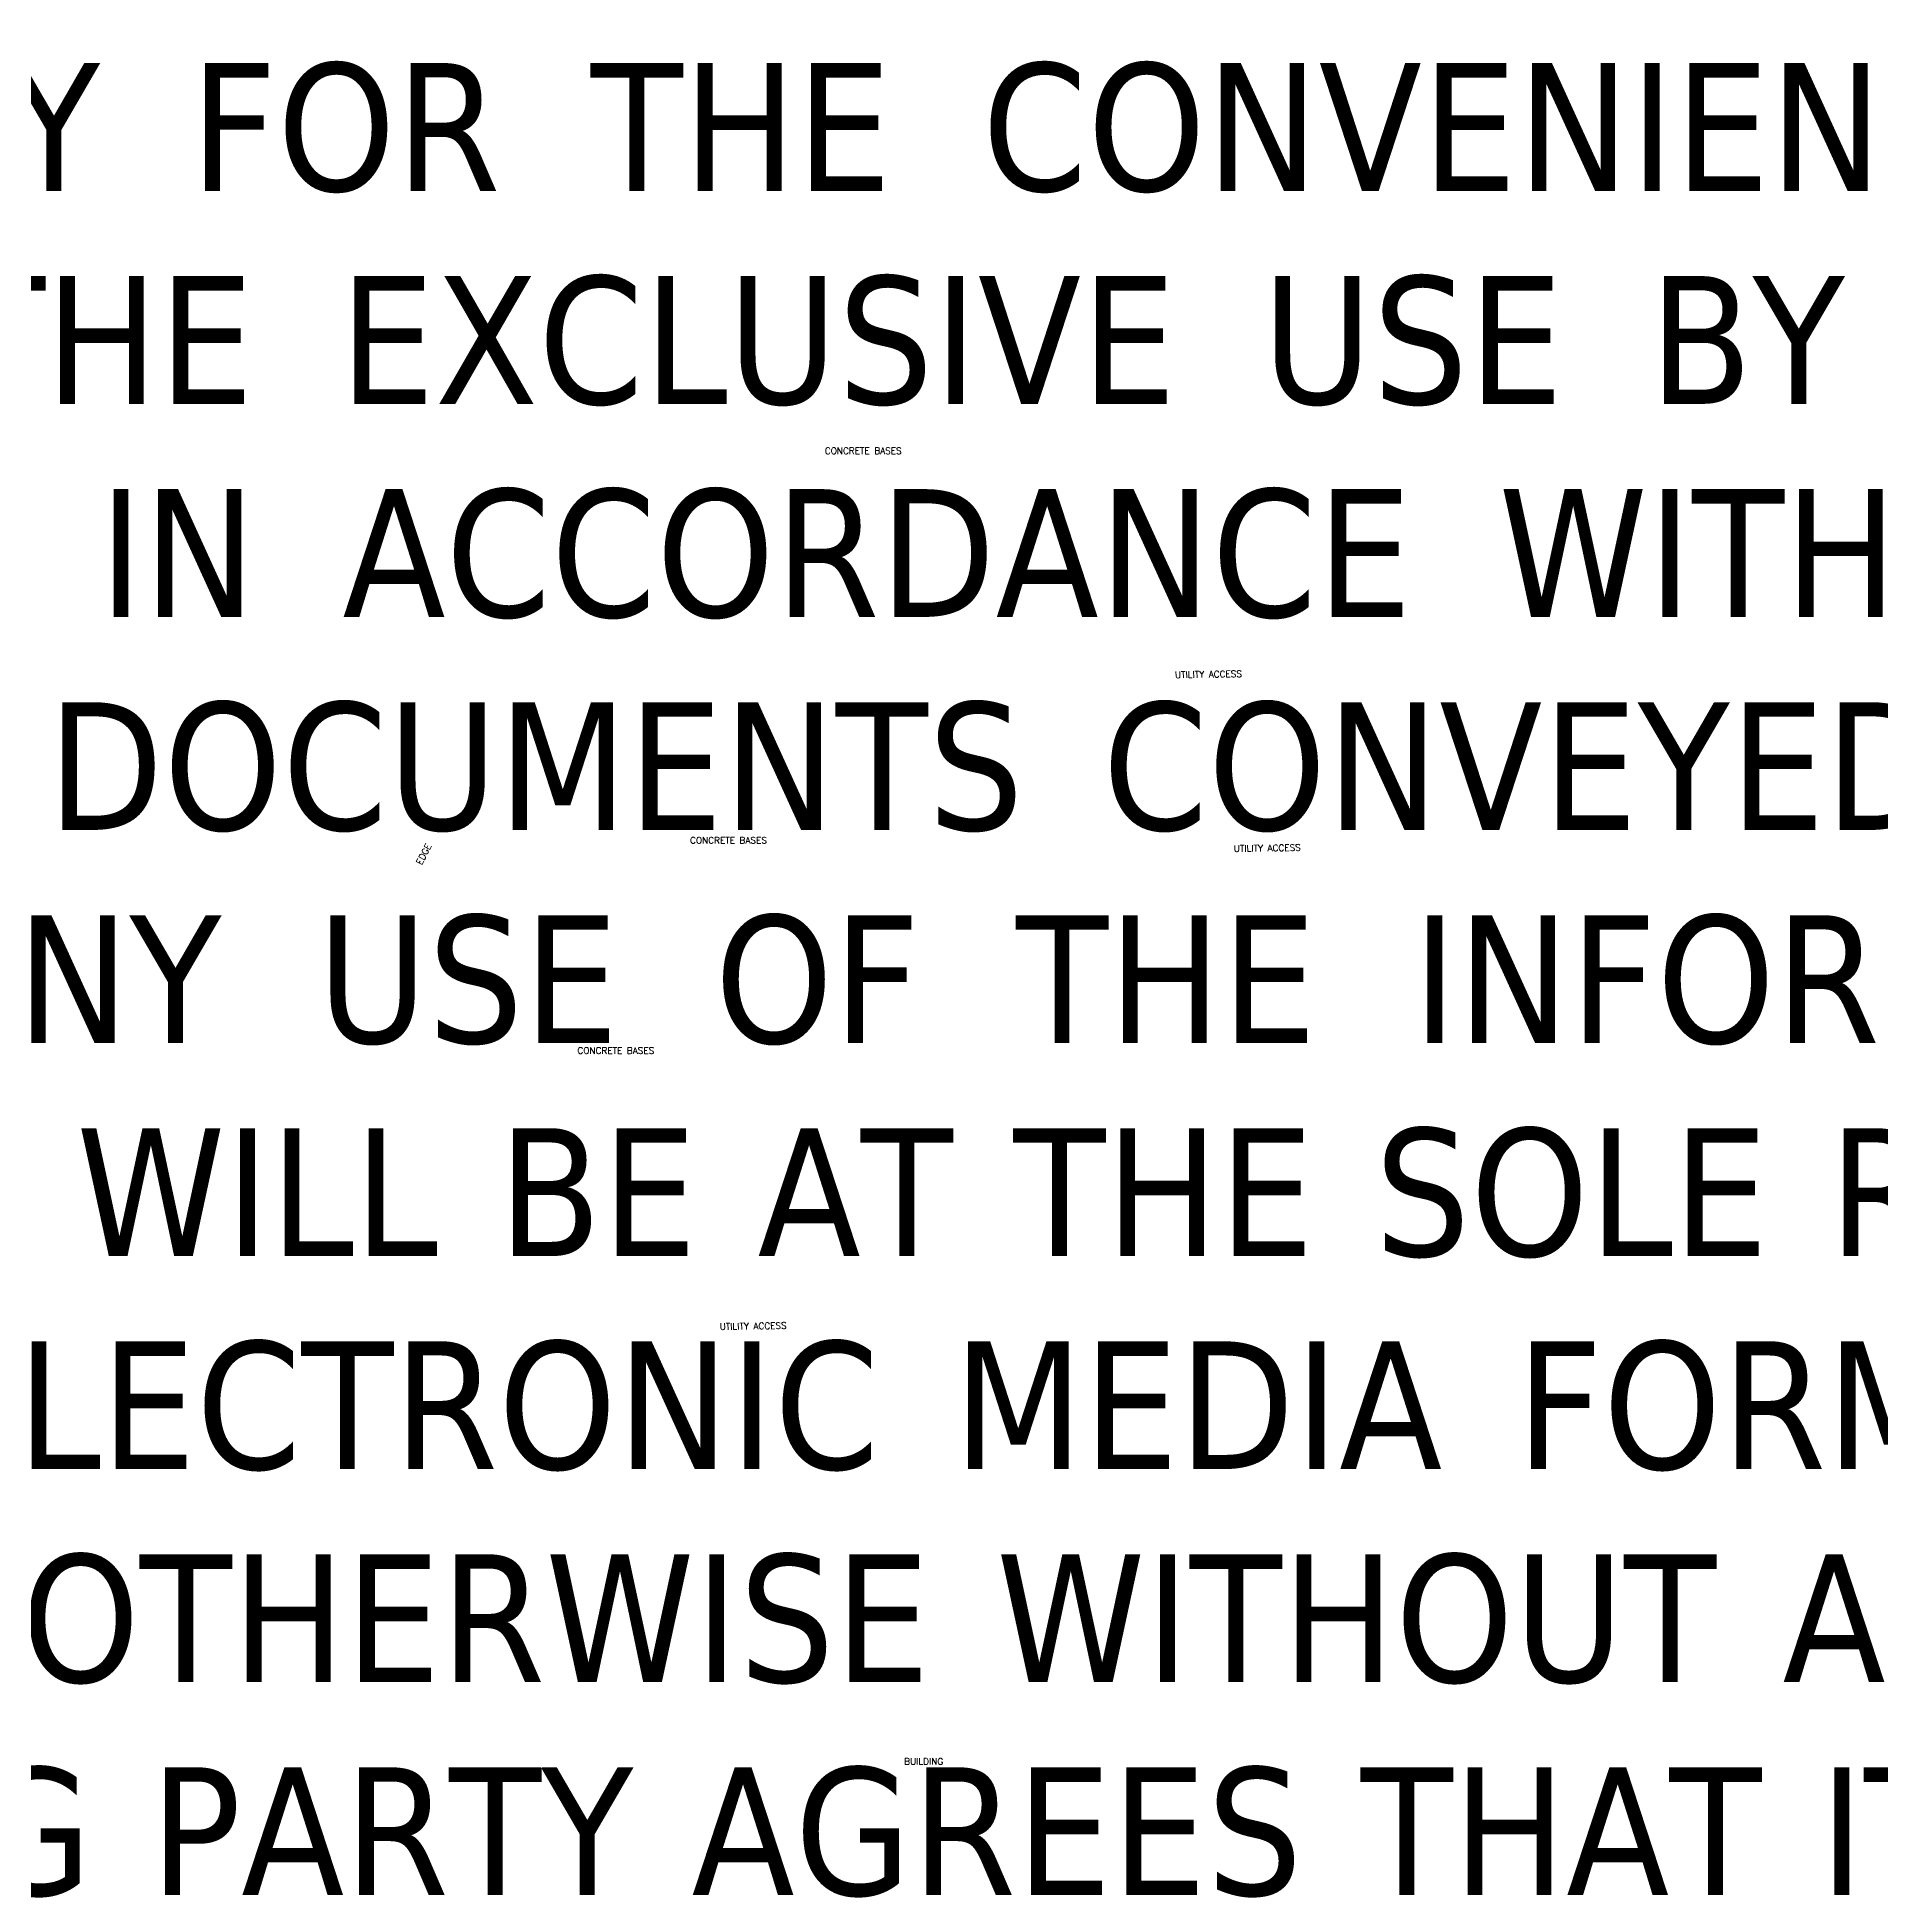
# Model space of a CAD drawing. Header units: feet. Extents: x 3253898 to 3255140, y 313381 to 314239.
# Drawn here: x 3254460.6 to 3254800.2, y 313677.5 to 314019.5 of the extents above; entities that cross this region are included whole.
import ezdxf
from ezdxf import colors
from ezdxf.entities.mleader import LeaderData, LeaderLine
from ezdxf.math import Vec2, Vec3

# ---------------------------------------------------------------- set-up
doc = ezdxf.new("R2010")
doc.units = ezdxf.units.FT
doc.header["$LTSCALE"] = 30
doc.header["$MEASUREMENT"] = 0
doc.linetypes.add('CENTER', pattern=[2, 1.25, -0.25, 0.25, -0.25])
for name, color, linetype in [('-MISC_TEXT_MEDIUM', 4, 'Continuous'), ('0BUIDINGS', 3, 'Continuous'), ('0CONCRETE', 7, 'Continuous'), ('0GRAVEL', 3, 'Continuous'), ('0MISCTOPO', 20, 'Continuous'), ('WARNING', 1, 'Continuous')]:
    doc.layers.add(name, color=color, linetype=linetype)
doc.layers.add('0ROADS AND STREETS', color=1, linetype='Continuous', lineweight=25)
doc.layers.add('0TEXT', color=7, linetype='Continuous', lineweight=35)
doc.layers.get('0').freeze()
doc.styles.add('l60s', font='rs.shx', dxfattribs={"oblique": 22, "height": 0.06})
doc.styles.add('ROMANS', font='romans.shx')
doc.styles.get("Standard").update_dxf_attribs({"font": 'simplex.shx'})
pattern_1 = [(50, (0, 0), (7.172601826, -0.62752135), [0.75, -8.25]), (355, (0, 0), (-1.387513336, 7.521921337), [0.6, -6.6]), (100.45144446, (0.598, -0.052), (5.785088467, 6.89439991), [0.63740192, -7.01142112]), (46.1842, (0, 2), (10.672413307, -1.655192808), [1.125, -12.375]), (96.6356355, (0.889, 1.862), (9.346619457, 9.741186008), [0.95610342, -10.5171376]), (351.184164, (0, 2), (9.34661945, 9.741186003), [0.9, -9.90000001]), (21, (1, 1.5), (5.969070521, -4.026188907), [0.75, -8.25]), (326, (1, 1.5), (2.43315332, 7.25150045), [0.6, -6.6]), (71.45144474, (1.4974, 1.1645), (8.402223767, 3.225311528), [0.6374019, -7.01142112]), (37.5, (0, 0), (0.1215985532, 3.3289385383), [0, -6.52, 0, -6.7, 0, -6.625]), (7.5, (0, 0), (2.6306953744, 3.944117119), [0, -3.82, 0, -6.37, 0, -2.525]), (327.5, (-2.23, 0), (5.3382243617, -0.2255487173), [0, -2.5, 0, -7.8, 0, -10.35]), (317.5, (-3.23, 0), (5.8318616934, 1.001049823), [0, -3.25, 0, -5.18, 0, -7.35])]

# ---------------------------------------------------------------- blocks, each defined once
blk = doc.blocks.new('BRKLINE')
blk.add_lwpolyline([(6.81, 3.51), (6.56, 4.2), (6.06, 2.83), (5.81, 3.51)])
at = {"layer": 'Defpoints'}
for p in [(5.81, 3.51), (6.81, 3.51)]:
    blk.add_point(p, dxfattribs=at)
blk = doc.blocks.new('Indemnification Warning')
at = {"layer": 'WARNING', "insert": (0, 0), "char_height": 0.14, "width": 7.25, "attachment_point": 5, "bg_fill": 3, "box_fill_scale": 1.5, "bg_fill_color": 256, "bg_fill_transparency": 0}
blk.add_mtext('\\pxqd;{\\fTahoma|b0|i0|c0|p34;\\H1.4286x;WARNING}\\P\\pq*;\\P\\pqj;{\\fTahoma|b0|i0|c0|p34;THIS ELECTRONIC FILE IS A NON-CERTIFIED RECORDING AND MAY CONTAIN DATA USED TO GENERATE A PRINTED DOCUMENT PREPARED BY BALLARD CLC, INC. THIS NON-CERTIFIED RECORDING IS NOT A PART OF THE CONTRACT DOCUMENTS.  THIS FILE IS PROVIDED AS-IS AND IS ONLY FOR THE CONVENIENCE OF THE RECEIVING PARTY AND INTENDED SOLELY FOR THE EXCLUSIVE USE BY THAT PARTY FOR THE PURPOSES EXPRESSLY AUTHORIZED.  IN ACCORDANCE WITH STANDARD INDUSTRY PRACTICE, ONLY PRINTED COPIES OF DOCUMENTS CONVEYED TO YOU BY BALLARD CLC, INC. MAY BE RELIED UPON.  ANY USE OF THE INFORMATION OBTAINED OR DERIVED FROM THIS ELECTRONIC FILE WILL BE AT THE SOLE RISK OF THE RECEIVING PARTY.  BECAUSE DATA STORED IN ELECTRONIC MEDIA FORMAT CAN DETERIORATE OR BE MODIFIED INADVERTENTLY OR OTHERWISE WITHOUT AUTHORIZATION OF THE CREATOR OF THIS FILE, THE RECEIVING PARTY AGREES THAT IT HAS THE OBLIGATION TO PERFORM ACCEPTANCE TESTS PRIOR TO USING ANY OF THE DATA CONTAINED WITHIN.  UPON USE OF THE DATA, RECEIVING PARTY SHALL BE DEEMED TO HAVE ACCEPTED THE DATA THUS TRANSFERRED.\\P\\PFREEZE OR DELETE TO VIEW LINEWORK\\P\\P\\pqd;\\H1.4286x;WARNING}', dxfattribs=at)

msp = doc.modelspace()

# ---------------------------------------------------------------- hatches: boundary and pattern name
at = {"layer": '0BUIDINGS'}
h = msp.add_hatch(dxfattribs=at)
h.set_pattern_fill('ANSI31', color=256, scale=10, angle=72)
h.set_pattern_definition([(117, (0, 0), (-1.11375815524, -0.56748812467), [])])
h.paths.add_polyline_path([(3254611.75, 313716.1), (3254605.08, 313701.65), (3254637.66, 313686.34), (3254644.28, 313700.88)])
h.paths.add_polyline_path([(3254612.73, 313713.44), (3254641.64, 313699.91), (3254636.68, 313689.01), (3254607.72, 313702.61)], flags=16)
at = {"layer": '0CONCRETE'}
h = msp.add_hatch(dxfattribs=at)
h.set_pattern_fill('AR-CONC', color=256)
h.set_pattern_definition(pattern_1)
h.paths.add_polyline_path([(3254682.99, 313744.2), (3254661.73, 313754.27), (3254656.83, 313743.64), (3254678.27, 313733.78)])
h.paths.add_polyline_path([(3254561.18, 313778.78), (3254546.34, 313785.65), (3254539.62, 313771.3), (3254545.78, 313768.47), (3254544.55, 313765.65), (3254547.17, 313764.45), (3254548.33, 313767.25), (3254554.43, 313764.45)])
h.paths.add_polyline_path([(3254551.61, 313794.09), (3254549.48, 313795.12), (3254548.46, 313793.09), (3254550.59, 313792.06)])
h.paths.add_polyline_path([(3254554.38, 313800.22), (3254552.29, 313801.21), (3254551.19, 313799.18), (3254553.27, 313798.19)])
h.paths.add_polyline_path([(3254558.42, 313823.53), (3254556.31, 313824.56), (3254555.4, 313822.49), (3254557.45, 313821.53)])
h.paths.add_polyline_path([(3254568.41, 313830.45), (3254566.32, 313831.44), (3254565.34, 313829.33), (3254567.42, 313828.33)])
h.paths.add_polyline_path([(3254569.22, 313837.45), (3254568.26, 313835.37), (3254570.64, 313834.18), (3254571.6, 313836.25)])
h.paths.add_polyline_path([(3254571.32, 313846.44), (3254569.27, 313847.42), (3254568.23, 313845.36), (3254570.35, 313844.43)])
h.paths.add_polyline_path([(3254579.78, 313870.17), (3254578.84, 313868.11), (3254580.9, 313867.16), (3254581.89, 313869.18)])
h.paths.add_polyline_path([(3254589.52, 313875.83), (3254587.36, 313876.77), (3254586.45, 313874.61), (3254588.61, 313873.66)])
h.paths.add_polyline_path([(3254592.28, 313881.7), (3254590.25, 313882.72), (3254589.31, 313880.58), (3254591.35, 313879.55)])
h.paths.add_polyline_path([(3254606.35, 313912.05), (3254604.25, 313913.08), (3254603.38, 313910.86), (3254605.48, 313909.83)])
h.paths.add_polyline_path([(3254609.22, 313918.08), (3254607.1, 313919.04), (3254606.12, 313916.94), (3254608.25, 313915.97)])
h.paths.add_polyline_path([(3254609.22, 313928.23), (3254607.33, 313929.07), (3254606.44, 313927.07), (3254608.33, 313926.23)])
h.paths.add_polyline_path([(3254606.84, 313935.93), (3254606.18, 313934.59), (3254607.69, 313933.72), (3254608.35, 313935.06)])
h.paths.add_polyline_path([(3254619.84, 313950.86), (3254617.7, 313951.76), (3254616.81, 313949.69), (3254618.88, 313948.73)])
h.paths.add_polyline_path([(3254627.64, 313957.32), (3254625.51, 313958.3), (3254624.44, 313956.17), (3254626.55, 313955.2)])
h.paths.add_polyline_path([(3254630.3, 313963.49), (3254628.23, 313964.27), (3254627.27, 313962.3), (3254629.33, 313961.52)])
h.paths.add_polyline_path([(3254653.96, 313977.91), (3254647.76, 313980.77), (3254649.08, 313983.62), (3254646.43, 313984.91), (3254645.29, 313981.93), (3254639.17, 313984.76), (3254632.47, 313970.4), (3254647.32, 313963.55)])
h.paths.add_polyline_path([(3254629.81, 313981.28), (3254628.16, 313982), (3254627.45, 313980.32), (3254629.08, 313979.63)])
h.paths.add_polyline_path([(3254680.69, 313818.41), (3254678.6, 313819.4), (3254677.66, 313817.31), (3254679.7, 313816.34)])
h.paths.add_polyline_path([(3254673.67, 313803.2), (3254671.6, 313804.26), (3254670.61, 313802.21), (3254672.68, 313801.15)])
h.paths.add_polyline_path([(3254647.67, 313815.19), (3254646.1, 313816.01), (3254645.29, 313814.36), (3254646.86, 313813.55)])
h.paths.add_polyline_path([(3254654.72, 313830.32), (3254653.09, 313831.07), (3254652.31, 313829.39), (3254653.94, 313828.64)])
h.paths.add_polyline_path([(3254615.11, 313849.06), (3254612.98, 313850.09), (3254612.08, 313847.97), (3254614.21, 313846.94)])
h = msp.add_hatch(dxfattribs=at)
h.set_pattern_fill('AR-CONC', color=256)
h.set_pattern_definition(pattern_1)
h.paths.add_polyline_path([(3254716.42, 313872.35), (3254711.94, 313874.47), (3254711.36, 313873.35), (3254633.66, 313909.57), (3254624.25, 313889.44), (3254597.18, 313902.03), (3254593.08, 313893.16), (3254620.1, 313880.4), (3254596.69, 313830.33), (3254583.44, 313801.92), (3254583.04, 313802.07), (3254581.57, 313799.08), (3254582.01, 313798.85), (3254573.18, 313779.85), (3254572.69, 313780.04), (3254571.23, 313776.89), (3254574.36, 313775.47), (3254574.58, 313775.86), (3254624, 313752.75), (3254623.81, 313752.28), (3254624.24, 313752.06), (3254608.29, 313717.77), (3254607.02, 313718.33), (3254600.18, 313703.85), (3254605.08, 313701.65), (3254611.75, 313716.1), (3254621.71, 313711.45), (3254627.28, 313723.17), (3254637.89, 313746.1), (3254650.42, 313740.38), (3254636.94, 313711.62), (3254634.12, 313705.64), (3254636.5, 313704.53), (3254639.28, 313710.46), (3254652.78, 313739.06), (3254676.31, 313728.13), (3254676.64, 313728.84), (3254677.37, 313728.78), (3254676.33, 313729.81), (3254677.06, 313729.75), (3254677.39, 313730.46), (3254653.86, 313741.4), (3254655.53, 313745.22), (3254675.21, 313787.34), (3254695.47, 313830.72), (3254701.17, 313828.03), (3254701.48, 313828.68), (3254702.2, 313828.61), (3254701.18, 313829.65), (3254701.91, 313829.58), (3254702.22, 313830.23), (3254696.57, 313832.87), (3254713.19, 313868.39), (3254714.3, 313867.86), (3254714.85, 313868.99), (3254718.37, 313867.36), (3254718.66, 313868.03), (3254719.39, 313867.99), (3254718.32, 313868.98), (3254719.05, 313868.95), (3254719.33, 313869.61), (3254715.91, 313871.29)])
h.paths.add_polyline_path([(3254710.36, 313871.1), (3254709.87, 313869.93), (3254710.98, 313869.42), (3254693.88, 313832.91), (3254676.02, 313794.65), (3254628.44, 313816.81), (3254599.5, 313830.43), (3254634.9, 313906.35)], flags=16)
h.paths.add_polyline_path([(3254680.69, 313818.41), (3254679.7, 313816.34), (3254677.66, 313817.31), (3254678.6, 313819.4)], flags=0)
h.paths.add_polyline_path([(3254654.72, 313830.32), (3254653.94, 313828.64), (3254652.31, 313829.39), (3254653.09, 313831.07)], flags=0)
h.paths.add_polyline_path([(3254645.26, 313837.6), (3254635.23, 313816.13), (3254624.5, 313821.21), (3254634.54, 313842.66)], flags=0)
h.paths.add_polyline_path([(3254673.67, 313803.2), (3254672.68, 313801.15), (3254670.61, 313802.21), (3254671.6, 313804.26)], flags=0)
h.paths.add_polyline_path([(3254647.67, 313815.19), (3254646.86, 313813.55), (3254645.29, 313814.36), (3254646.1, 313816.01)], flags=16)
h.paths.add_polyline_path([(3254674.9, 313792.54), (3254673.05, 313788.33), (3254653.17, 313746.11), (3254651.56, 313742.58), (3254638.99, 313748.31), (3254662.44, 313798.3)], flags=16)
h.paths.add_polyline_path([(3254659.65, 313799.64), (3254636.21, 313749.62), (3254628.2, 313753.45), (3254628.32, 313753.92), (3254625.28, 313755.33), (3254625.08, 313754.9), (3254580.82, 313775.57), (3254579.36, 313776.26), (3254575.46, 313778.16), (3254575.67, 313778.64), (3254575.23, 313778.81), (3254584.2, 313797.68), (3254584.65, 313797.51), (3254586.07, 313800.55), (3254585.74, 313800.8), (3254598.47, 313828.16)], flags=16)
h.paths.add_polyline_path([(3254615.11, 313849.06), (3254614.21, 313846.94), (3254612.08, 313847.97), (3254612.98, 313850.09)], flags=0)
h.paths.add_polyline_path([(3254608.13, 313833.96), (3254607.12, 313831.86), (3254605, 313832.92), (3254606.01, 313835.02)], flags=0)
h.paths.add_polyline_path([(3254635.19, 313747.38), (3254620.32, 313715.51), (3254611.85, 313719.61), (3254626.53, 313751.07), (3254626.99, 313750.88), (3254627.18, 313751.3)], flags=16)
h = msp.add_hatch(dxfattribs=at)
h.set_pattern_fill('AR-CONC', color=256)
h.set_pattern_definition(pattern_1)
h.paths.add_polyline_path([(3254645.26, 313837.6), (3254634.54, 313842.66), (3254624.5, 313821.21), (3254635.23, 313816.13)])
h = msp.add_hatch(dxfattribs=at)
h.set_pattern_fill('AR-CONC', color=256)
h.set_pattern_definition(pattern_1)
h.paths.add_polyline_path([(3254608.13, 313833.96), (3254606.01, 313835.02), (3254605, 313832.92), (3254607.12, 313831.86)])

# ---------------------------------------------------------------- linework, layer by layer
at = {"layer": '0BUIDINGS', "flags": 128}
msp.add_lwpolyline([(3254611.75, 313716.1), (3254605.08, 313701.65), (3254637.66, 313686.34), (3254644.28, 313700.88), (3254611.75, 313716.1)], dxfattribs=at)
at = {"layer": '0CONCRETE', "flags": 128}
for points in [[(3254639.17, 313984.76), (3254645.29, 313981.93), (3254646.43, 313984.91), (3254649.08, 313983.62), (3254647.76, 313980.77), (3254653.96, 313977.91), (3254647.32, 313963.55), (3254632.47, 313970.4), (3254639.17, 313984.76)], [(3254628.16, 313982), (3254627.45, 313980.32), (3254629.08, 313979.63), (3254629.81, 313981.28), (3254628.16, 313982)], [(3254625.71, 313958.25), (3254625.51, 313958.3)], [(3254617.7, 313951.76), (3254616.81, 313949.69), (3254618.88, 313948.73), (3254619.84, 313950.86), (3254617.7, 313951.76)], [(3254605.08, 313701.65), (3254600.18, 313703.85), (3254607.02, 313718.33), (3254608.29, 313717.77), (3254624.24, 313752.06), (3254623.81, 313752.28), (3254624, 313752.75), (3254574.58, 313775.86), (3254574.36, 313775.47), (3254571.23, 313776.89), (3254572.69, 313780.04), (3254573.18, 313779.85), (3254582.01, 313798.85), (3254581.57, 313799.08), (3254583.04, 313802.07), (3254583.44, 313801.92), (3254596.69, 313830.33), (3254620.1, 313880.4), (3254593.08, 313893.16), (3254597.18, 313902.03), (3254624.25, 313889.44), (3254633.66, 313909.57), (3254711.36, 313873.35), (3254711.94, 313874.47), (3254716.42, 313872.35), (3254715.91, 313871.29), (3254719.33, 313869.61)], [(3254579.78, 313870.17), (3254578.84, 313868.11), (3254580.9, 313867.16), (3254581.89, 313869.18), (3254579.78, 313870.17)], [(3254702.22, 313830.23), (3254696.57, 313832.87), (3254713.19, 313868.39), (3254714.3, 313867.86), (3254714.85, 313868.99), (3254718.37, 313867.36)], [(3254719.05, 313868.95), (3254719.59, 313870.24)], [(3254718.66, 313868.03), (3254718.11, 313866.74)], [(3254569.27, 313847.42), (3254568.23, 313845.36), (3254570.35, 313844.43), (3254571.32, 313846.44), (3254569.27, 313847.42)], [(3254624.5, 313821.21), (3254634.54, 313842.66), (3254645.26, 313837.6), (3254635.23, 313816.13), (3254624.5, 313821.21)], [(3254677.39, 313730.46), (3254653.86, 313741.4), (3254655.53, 313745.22), (3254675.21, 313787.34), (3254695.47, 313830.72), (3254701.17, 313828.03)], [(3254701.91, 313829.58), (3254702.51, 313830.84)], [(3254701.48, 313828.68), (3254700.87, 313827.42)], [(3254556.31, 313824.56), (3254555.4, 313822.49), (3254557.45, 313821.53), (3254558.42, 313823.53), (3254556.31, 313824.56)], [(3254678.6, 313819.4), (3254680.69, 313818.41), (3254679.7, 313816.34), (3254677.66, 313817.31), (3254678.6, 313819.4)], [(3254546.34, 313785.65), (3254561.18, 313778.78), (3254554.43, 313764.45), (3254548.33, 313767.25), (3254547.17, 313764.45), (3254544.55, 313765.65), (3254545.78, 313768.47), (3254539.62, 313771.3), (3254546.34, 313785.65)], [(3254661.73, 313754.27), (3254656.83, 313743.64), (3254678.27, 313733.78), (3254682.99, 313744.2), (3254661.73, 313754.27)], [(3254634.12, 313705.64), (3254636.94, 313711.62), (3254650.42, 313740.38), (3254637.89, 313746.1), (3254627.28, 313723.17), (3254621.71, 313711.45)], [(3254676.31, 313728.13), (3254652.78, 313739.06), (3254639.28, 313710.46), (3254636.51, 313704.54)], [(3254676.64, 313728.84), (3254676.05, 313727.57)], [(3254677.06, 313729.75), (3254677.65, 313731.02)]]:
    msp.add_lwpolyline(points, dxfattribs=at)
for points in [[(3254628.23, 313964.27), (3254627.27, 313962.3), (3254629.33, 313961.52), (3254630.3, 313963.49)], [(3254625.51, 313958.3), (3254624.44, 313956.17), (3254626.55, 313955.2), (3254627.64, 313957.32)], [(3254607.69, 313933.72), (3254608.35, 313935.06), (3254606.84, 313935.93), (3254606.18, 313934.59)], [(3254606.44, 313927.07), (3254608.33, 313926.23), (3254609.22, 313928.23), (3254607.33, 313929.07)], [(3254607.1, 313919.04), (3254609.22, 313918.08), (3254608.25, 313915.97), (3254606.12, 313916.94)], [(3254605.48, 313909.83), (3254606.35, 313912.05), (3254604.25, 313913.08), (3254603.38, 313910.86)], [(3254710.98, 313869.42), (3254693.88, 313832.91), (3254676.02, 313794.65), (3254628.44, 313816.81), (3254599.5, 313830.43), (3254634.9, 313906.35), (3254710.36, 313871.1), (3254709.87, 313869.93)], [(3254591.35, 313879.55), (3254589.31, 313880.58), (3254590.25, 313882.72), (3254592.28, 313881.7)], [(3254588.61, 313873.66), (3254589.52, 313875.83), (3254587.36, 313876.77), (3254586.45, 313874.61)], [(3254614.21, 313846.94), (3254615.11, 313849.06), (3254612.98, 313850.09), (3254612.08, 313847.97)], [(3254570.64, 313834.18), (3254571.6, 313836.25), (3254569.22, 313837.45), (3254568.26, 313835.37)], [(3254608.13, 313833.96), (3254606.01, 313835.02), (3254605, 313832.92), (3254607.12, 313831.86)], [(3254567.42, 313828.33), (3254568.41, 313830.45), (3254566.32, 313831.44), (3254565.34, 313829.33)], [(3254653.09, 313831.07), (3254654.72, 313830.32), (3254653.94, 313828.64), (3254652.31, 313829.39)], [(3254598.47, 313828.16), (3254585.74, 313800.8), (3254586.07, 313800.55), (3254584.65, 313797.51), (3254584.2, 313797.68), (3254575.23, 313778.81), (3254575.67, 313778.64), (3254575.46, 313778.16), (3254579.36, 313776.26), (3254580.82, 313775.57), (3254625.08, 313754.9), (3254625.28, 313755.33), (3254628.32, 313753.92), (3254628.2, 313753.45), (3254636.21, 313749.62), (3254659.65, 313799.64)], [(3254646.86, 313813.55), (3254647.67, 313815.19), (3254646.1, 313816.01), (3254645.29, 313814.36)], [(3254671.6, 313804.26), (3254670.61, 313802.21), (3254672.68, 313801.15), (3254673.67, 313803.2)], [(3254551.19, 313799.18), (3254553.27, 313798.19), (3254554.38, 313800.22), (3254552.29, 313801.21)], [(3254673.05, 313788.33), (3254674.9, 313792.54), (3254662.44, 313798.3), (3254638.99, 313748.31), (3254651.56, 313742.58), (3254653.17, 313746.11)], [(3254550.59, 313792.06), (3254551.61, 313794.09), (3254549.48, 313795.12), (3254548.46, 313793.09)], [(3254626.53, 313751.07), (3254626.99, 313750.88), (3254627.18, 313751.3), (3254635.19, 313747.38), (3254620.32, 313715.51), (3254611.85, 313719.61)]]:
    msp.add_lwpolyline(points, close=True, dxfattribs=at)
at = {"layer": '0GRAVEL', "color": 5, "flags": 128}
msp.add_lwpolyline([(3254734.03, 313978.02), (3254659.09, 314008.31), (3254633.87, 314013.86), (3254602.77, 313994.99), (3254587.64, 313967.1), (3254557.85, 313917.03), (3254527.67, 313858.04), (3254504.83, 313805.37, 0.265848), (3254513.27, 313747, 0.067126), (3254532.46, 313728.26, -0.216906), (3254542.22, 313702.15, -0.17715), (3254533.35, 313682.29), (3254473.04, 313646.82)], format="xyb", dxfattribs=at)
at = {"layer": '0MISCTOPO', "flags": 128}
for points, elevation in [([(3254662.11, 313893.64), (3254663.14, 313895.83)], 83.03), ([(3254663.14, 313895.83), (3254664.27, 313895.3)], 83.03), ([(3254662.11, 313893.64), (3254663.25, 313893.11)], 83.03), ([(3254663.25, 313893.11), (3254664.27, 313895.3)], 83.06), ([(3254700.14, 313875.87), (3254701.18, 313878.1)], 82.93), ([(3254700.14, 313875.87), (3254701.25, 313875.36)], 82.93), ([(3254702.28, 313877.58), (3254701.18, 313878.1)], 83), ([(3254701.25, 313875.36), (3254702.28, 313877.58)], 83), ([(3254578.41, 313774.08), (3254579.36, 313776.26)], 83.19), ([(3254578.41, 313774.08), (3254579.88, 313773.38)], 83.19), ([(3254579.88, 313773.38), (3254580.82, 313775.57)], 83.16)]:
    msp.add_lwpolyline(points, dxfattribs=dict(at, elevation=elevation))
msp.add_lwpolyline([(3254580.82, 313775.57), (3254579.36, 313776.26)], dxfattribs=at)
at = {"layer": '0MISCTOPO', "linetype": 'CENTER', "flags": 128}
for points in [[(3254629.74, 313683.83), (3254631.38, 313687.32)], [(3254637.81, 313684.3), (3254631.38, 313687.32)], [(3254636.17, 313680.8), (3254629.74, 313683.83)], [(3254636.17, 313680.8), (3254637.81, 313684.3)]]:
    msp.add_lwpolyline(points, dxfattribs=at)
at = {"layer": '0ROADS AND STREETS', "linetype": 'CENTER', "ltscale": 0.1, "flags": 128}
msp.add_lwpolyline([(3254729.71, 313966.93), (3254653.99, 313997.58, 0.366098), (3254610.96, 313987.83), (3254600.26, 313965.82), (3254573.26, 313912.32), (3254542.5, 313852.18), (3254516.71, 313795.31, 0.275452), (3254524.25, 313755.28), (3254541.08, 313738.13), (3254556.39, 313723.36), (3254573.23, 313698.76), (3254545.21, 313669.36)], format="xyb", dxfattribs=at)

# ---------------------------------------------------------------- block references
at = {"layer": '0CONCRETE'}
for p, rotation in [((3254719.63, 313861.31), 67.07204775889106), ((3254702.14, 313821.92), 64.48612958034808), ((3254677.38, 313722.09), 65.07803011848434)]:
    msp.add_blockref('BRKLINE', p, dxfattribs=dict(at, rotation=rotation))

# ---------------------------------------------------------------- texts
at = {"layer": '0TEXT', "char_height": 1.2, "attachment_point": 1, "style": 'ROMANS'}
for s, width, heights, insert, rotation in [('CENTERLINE OF GRAVEL ROAD', 27.5997, [1.84], (3254593.93, 313957.18), 63.5205), ('UTILITY ACCESS', 13.8527, [0.5], (3254670.08, 313902.69), 0.9138), ('EDGE OF GRAVEL', 16.1975, [1.21], (3254530.33, 313867.52), 62.8773), ('UTILITY ACCESS', 13.8527, [0.5], (3254680.91, 313870.69), 0.9138), ('UTILITY ACCESS', 13.8527, [0.5], (3254586.26, 313782.69), 0.9138)]:
    msp.add_mtext_dynamic_manual_height_columns(s, width=width, gutter_width=13.44, heights=heights, dxfattribs=dict(at, insert=insert, rotation=rotation))
for s, width, heights, insert in [('CONCRETE BASES', 16.0075, [0.891], (3254607.03, 313841.47)), ('CONCRETE BASES', 16.0075, [0.891], (3254654.54, 313818.93)), ('CONCRETE BASES', 16.0075, [0.891], (3254542.56, 313797.35)), ('BUILDING', 8.3454, [1.5], (3254620.25, 313702.64)), ('A/C', 3.8673, [1.73], (3254632.11, 313684.93))]:
    msp.add_mtext_dynamic_manual_height_columns(s, width=width, gutter_width=13.44, heights=heights, dxfattribs=dict(at, insert=insert))

# ---------------------------------------------------------------- leaders
at = {"layer": '0GRAVEL'}
ml = msp.add_multileader_mtext('Standard', dxfattribs=at)
ml.set_content('', color=256, style='l60s')
ml.set_leader_properties(color=256)
ml.build(insert=Vec2(0, 0))
ml.multileader.update_dxf_attribs({"leader_type": 2, "text_left_attachment_type": 2, "text_right_attachment_type": 2, "dogleg_length": 0.08, "arrow_head_size": 1.6, "scale": 20})
ctx = ml.context
ctx.base_point, ctx.scale, ctx.char_height, ctx.arrow_head_size, ctx.landing_gap_size, ctx.plane_origin, ctx.plane_x_axis, ctx.plane_y_axis = Vec3(3254670.77, 313901.94), 20, 1.2, 1.6, 0.6, Vec3(3254668, 313887.18), Vec3(-0.996194, -0.08716), Vec3(0.08716, -0.996194)
ctx.left_attachment, ctx.right_attachment, ctx.text_align_type = 2, 2, 2
notes = []
notes.append((ctx, [(0, (1, 1, 0), (3254667.98, 313901.7), (0.996194, 0.08716), 1.6, [(0, [(3254664.1, 313896.02)], 0, [])])]))
ctx.mtext.insert, ctx.mtext.text_direction, ctx.mtext.rotation, ctx.mtext.alignment, ctx.mtext.flow_direction = Vec3(3254670.22, 313901.29), Vec3(-0.996194, -0.08716), 3.228863, 3, 5
ml = msp.add_multileader_mtext('Standard', dxfattribs=at)
ml.set_content('', color=256, style='l60s')
ml.set_leader_properties(color=256)
ml.build(insert=Vec2(0, 0))
ml.multileader.update_dxf_attribs({"leader_type": 2, "text_left_attachment_type": 2, "text_right_attachment_type": 2, "dogleg_length": 0.08, "arrow_head_size": 1.6, "scale": 20})
ctx = ml.context
ctx.base_point, ctx.scale, ctx.char_height, ctx.arrow_head_size, ctx.landing_gap_size, ctx.plane_origin, ctx.plane_x_axis, ctx.plane_y_axis = Vec3(3254695.28, 313870.27), 20, 1.2, 1.6, 0.6, Vec3(3254681.26, 313857.99), Vec3(-0.996194, -0.08716), Vec3(0.08716, -0.996194)
ctx.left_attachment, ctx.right_attachment = 2, 2
notes.append((ctx, [(1, (1, 1, 0), (3254696.88, 313870.41), (-0.996194, -0.08716), 1.6, [(0, [(3254700.45, 313875.2)], 0, [])])]))
ctx.mtext.insert, ctx.mtext.text_direction, ctx.mtext.rotation, ctx.mtext.flow_direction = Vec3(3254694.74, 313869.62), Vec3(-0.996194, -0.08716), 3.228863, 5
ml = msp.add_multileader_mtext('Standard', dxfattribs=at)
ml.set_content('', color=256, style='l60s')
ml.set_leader_properties(color=256)
ml.build(insert=Vec2(0, 0))
ml.multileader.update_dxf_attribs({"leader_type": 2, "text_left_attachment_type": 2, "text_right_attachment_type": 2, "dogleg_length": 0.08, "arrow_head_size": 1.6, "scale": 20})
ctx = ml.context
ctx.base_point, ctx.scale, ctx.char_height, ctx.arrow_head_size, ctx.landing_gap_size, ctx.plane_origin, ctx.plane_x_axis, ctx.plane_y_axis = Vec3(3254586.94, 313781.95), 20, 1.2, 1.6, 0.6, Vec3(3254584.17, 313767.19), Vec3(-0.996194, -0.08716), Vec3(0.08716, -0.996194)
ctx.left_attachment, ctx.right_attachment, ctx.text_align_type = 2, 2, 2
notes.append((ctx, [(0, (1, 1, 0), (3254584.15, 313781.71), (0.996194, 0.08716), 1.6, [(0, [(3254580.28, 313776.02)], 0, [])])]))
ctx.mtext.insert, ctx.mtext.text_direction, ctx.mtext.rotation, ctx.mtext.alignment, ctx.mtext.flow_direction = Vec3(3254586.4, 313781.3), Vec3(-0.996194, -0.08716), 3.228863, 3, 5
for ctx, leaders in notes:
    for number, flags, end, landing, length, lines in leaders:
        leader = LeaderData()
        leader.index, (leader.has_last_leader_line, leader.has_dogleg_vector, leader.attachment_direction) = number, flags
        leader.last_leader_point, leader.dogleg_vector, leader.dogleg_length = Vec3(end), Vec3(landing), length
        for number, points, colour, breaks in lines:
            line = LeaderLine()
            line.index, line.vertices, line.color, line.breaks = number, Vec3.list(points), colors.encode_raw_color(colour), breaks
            leader.lines.append(line)
        ctx.leaders.append(leader)

# ---------------------------------------------------------------- next in the draw order: texts
at = {"layer": '0TEXT', "char_height": 1.2, "attachment_point": 1, "style": 'ROMANS', "bg_fill": 3, "box_fill_scale": 1.5, "bg_fill_color": 256, "bg_fill_transparency": 0}
for insert in [(3254605.64, 313943.93), (3254580.83, 313872.22), (3254560.09, 313833.5)]:
    msp.add_mtext_dynamic_manual_height_columns('CONCRETE BASES', width=16.0075, gutter_width=13.44, heights=[0.891], dxfattribs=dict(at, insert=insert))

# ---------------------------------------------------------------- next in the draw order: block references
at = {"layer": '-MISC_TEXT_MEDIUM', "xscale": 168.0599740989281, "yscale": 168.0599740989281, "zscale": 168.0599740989281}
msp.add_blockref('Indemnification Warning', (3254518.87, 313809.88), dxfattribs=at)

doc.saveas('drawing.dxf')
